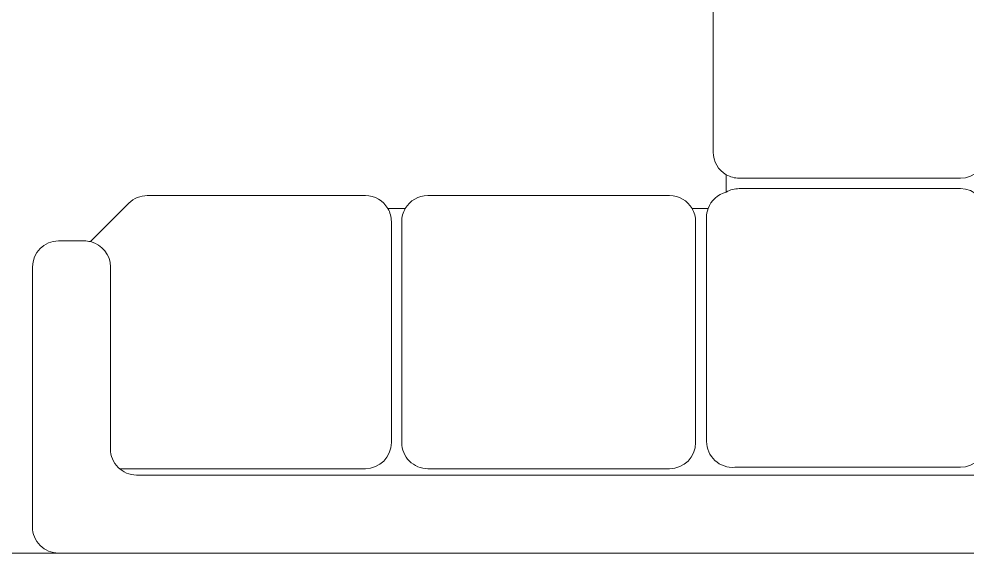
# Model space of a CAD drawing. Header units: centimetres. Extents: x 35234 to 67506, y -7058 to -4021.
# Drawn here: x 35911.4 to 36116.4, y -5675.3 to -5559.8 of the extents above; entities that cross this region are included whole.
import ezdxf

# ---------------------------------------------------------------- set-up
doc = ezdxf.new("R2010")
doc.units = ezdxf.units.CM
doc.header["$LTSCALE"] = 0.3
doc.layers.add('Blocos', color=242, linetype='Continuous', lineweight=5)
doc.layers.add('Paredes', color=87, linetype='Continuous', lineweight=20)

# ---------------------------------------------------------------- blocks, each defined once
blk = doc.blocks.new('sofa em L')
at = {"layer": 'Blocos'}
for p, q in [((0, -92.31), (0, 92.31)), ((-15, 30.19), (-15, 83.94)), ((-72.06, 81.09), (-72.06, 38.59)), ((-70.06, 81.09), (-70.06, 38.59)), ((-16.49, 81.09), (-16.49, 37.71)), ((-72.73, 36.09), (-69.39, 36.09)), ((-77.06, 33.59), (-123.56, 33.59)), ((-66.22, 32.58), (-66.22, 29.52)), ((-21.47, 32.29), (-64.53, 32.29)), ((-21.22, 30.19), (-63.72, 30.19)), ((-15, 30.19), (-15, -77.31)), ((-68.72, -21.31), (-68.72, 25.19)), ((-16.22, 25.19), (-16.22, -21.31)), ((-66.22, -25.64), (-66.22, -28.98)), ((-21.22, -26.31), (-63.72, -26.31)), ((-21.22, -28.31), (-63.72, -28.31)), ((-68.72, -75.24), (-68.72, -33.31)), ((-16.22, -33.31), (-16.22, -80.58)), ((-59.87, -86.16), (-67.25, -78.77)), ((-55, -82.31), (-20, -82.31)), ((-60, -92.31), (-60, -87.31)), ((-5, -97.31), (-55, -97.31))]:
    blk.add_line(p, q, dxfattribs=at)
for centre, start, end in [((-77.06, 81.09), 0, 90), ((-65.06, 81.09), 90, 180), ((-21.49, 81.09), 0, 90), ((-77.06, 38.59), 330, 0), ((-65.06, 38.59), 180, 210), ((-21.47, 37.29), 270, 4.793), ((-77.06, 38.59), 270, 330), ((-64.53, 37.29), 193.877, 250.3259), ((-64.53, 37.29), 250.3259, 270), ((-63.72, 25.19), 120, 180), ((-63.72, 25.19), 90, 120), ((-21.22, 25.19), 0, 90), ((-63.72, -21.31), 180, 240), ((-21.22, -21.31), 270, 0), ((-63.72, -21.31), 240, 270), ((-63.72, -33.31), 120, 180), ((-63.72, -33.31), 90, 120), ((-21.22, -33.31), 0, 90), ((-63.72, -75.24), 180, 225), ((-20, -77.31), 270, 0), ((-55, -87.31), 90, 166.6992), ((-55, -87.31), 166.6992, 180), ((-55, -92.31), 180, 270), ((-5, -92.31), 270, 0)]:
    blk.add_arc(centre, 5, start, end, dxfattribs=at)

msp = doc.modelspace()

# ---------------------------------------------------------------- linework, layer by layer
at = {"layer": 'Paredes'}
msp.add_line((35868.802, -5675.312), (36138.802, -5675.312), dxfattribs=at)

# ---------------------------------------------------------------- block references
at = {"layer": 'Blocos', "xscale": 1.124684253781673, "yscale": 1.124684253781673, "zscale": 1.124684253781673, "rotation": 270}
msp.add_blockref('sofa em L', (36023.738, -5675.312), dxfattribs=at)

doc.saveas('drawing.dxf')
